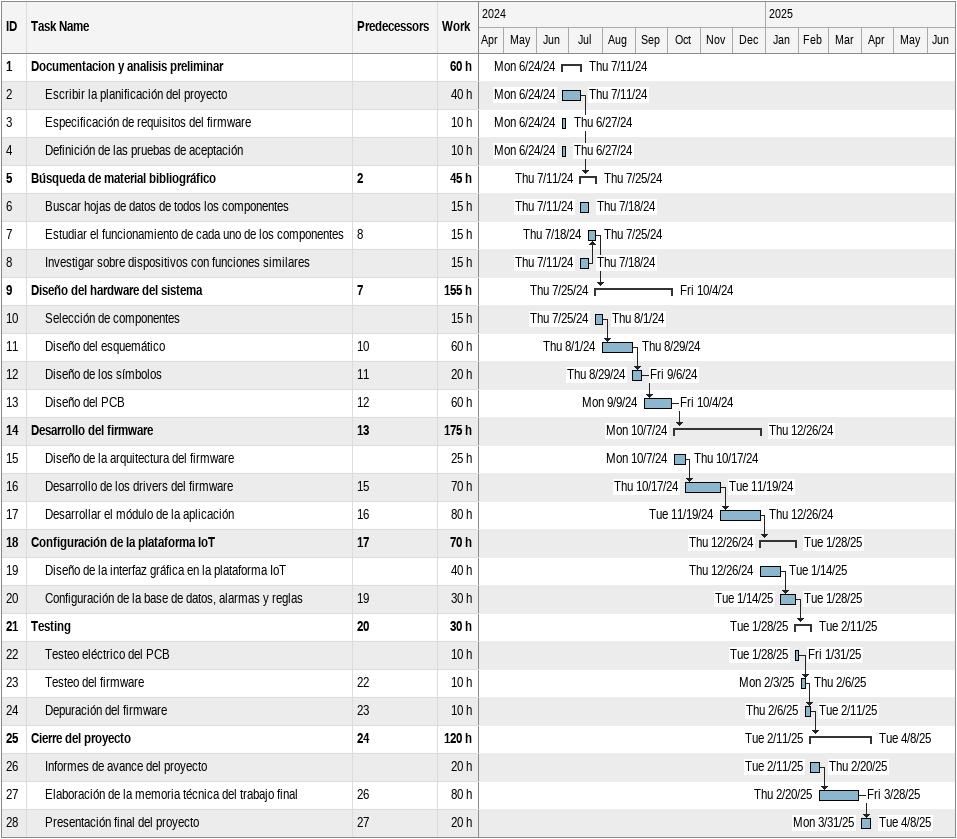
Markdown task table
| ID | Level | Task | Start | Finish | Predecessors | Work (h) |
|---|---|---|---|---|---|---|
| 1 | 1 | **Documentacion y analisis preliminar** | 2024-06-24 | 2024-07-11 |  | 60 |
| 2 | 2 | Escribir la planificación del proyecto | 2024-06-24 | 2024-07-11 |  | 40 |
| 3 | 2 | Especificación de requisitos del firmware | 2024-06-24 | 2024-06-27 |  | 10 |
| 4 | 2 | Definición de las pruebas de aceptación | 2024-06-24 | 2024-06-27 |  | 10 |
| 5 | 1 | **Búsqueda de material bibliográfico** | 2024-07-11 | 2024-07-25 | 2 | 45 |
| 6 | 2 | Buscar hojas de datos de todos los componentes | 2024-07-11 | 2024-07-18 |  | 15 |
| 7 | 2 | Estudiar el funcionamiento de cada uno de los componentes | 2024-07-18 | 2024-07-25 | 8 | 15 |
| 8 | 2 | Investigar sobre dispositivos con funciones similares | 2024-07-11 | 2024-07-18 |  | 15 |
| 9 | 1 | **Diseño del hardware del sistema** | 2024-07-25 | 2024-10-04 | 7 | 155 |
| 10 | 2 | Selección de componentes | 2024-07-25 | 2024-08-01 |  | 15 |
| 11 | 2 | Diseño del esquemático | 2024-08-01 | 2024-08-29 | 10 | 60 |
| 12 | 2 | Diseño de los símbolos | 2024-08-29 | 2024-09-06 | 11 | 20 |
| 13 | 2 | Diseño del PCB | 2024-09-09 | 2024-10-04 | 12 | 60 |
| 14 | 1 | **Desarrollo del firmware** | 2024-10-07 | 2024-12-26 | 13 | 175 |
| 15 | 2 | Diseño de la arquitectura del firmware | 2024-10-07 | 2024-10-17 |  | 25 |
| 16 | 2 | Desarrollo de los drivers del firmware | 2024-10-17 | 2024-11-19 | 15 | 70 |
| 17 | 2 | Desarrollar el módulo de la aplicación | 2024-11-19 | 2024-12-26 | 16 | 80 |
| 18 | 1 | **Configuración de la plataforma IoT** | 2024-12-26 | 2025-01-28 | 17 | 70 |
| 19 | 2 | Diseño de la interfaz gráfica en la plataforma IoT | 2024-12-26 | 2025-01-14 |  | 40 |
| 20 | 2 | Configuración de la base de datos, alarmas y reglas | 2025-01-14 | 2025-01-28 | 19 | 30 |
| 21 | 1 | **Testing** | 2025-01-28 | 2025-02-11 | 20 | 30 |
| 22 | 2 | Testeo eléctrico del PCB | 2025-01-28 | 2025-01-31 |  | 10 |
| 23 | 2 | Testeo del firmware | 2025-02-03 | 2025-02-06 | 22 | 10 |
| 24 | 2 | Depuración del firmware | 2025-02-06 | 2025-02-11 | 23 | 10 |
| 25 | 1 | **Cierre del proyecto** | 2025-02-11 | 2025-04-08 | 24 | 120 |
| 26 | 2 | Informes de avance del proyecto | 2025-02-11 | 2025-02-20 |  | 20 |
| 27 | 2 | Elaboración de la memoria técnica del trabajo final | 2025-02-20 | 2025-03-28 | 26 | 80 |
| 28 | 2 | Presentación final del proyecto | 2025-03-31 | 2025-04-08 | 27 | 20 |
